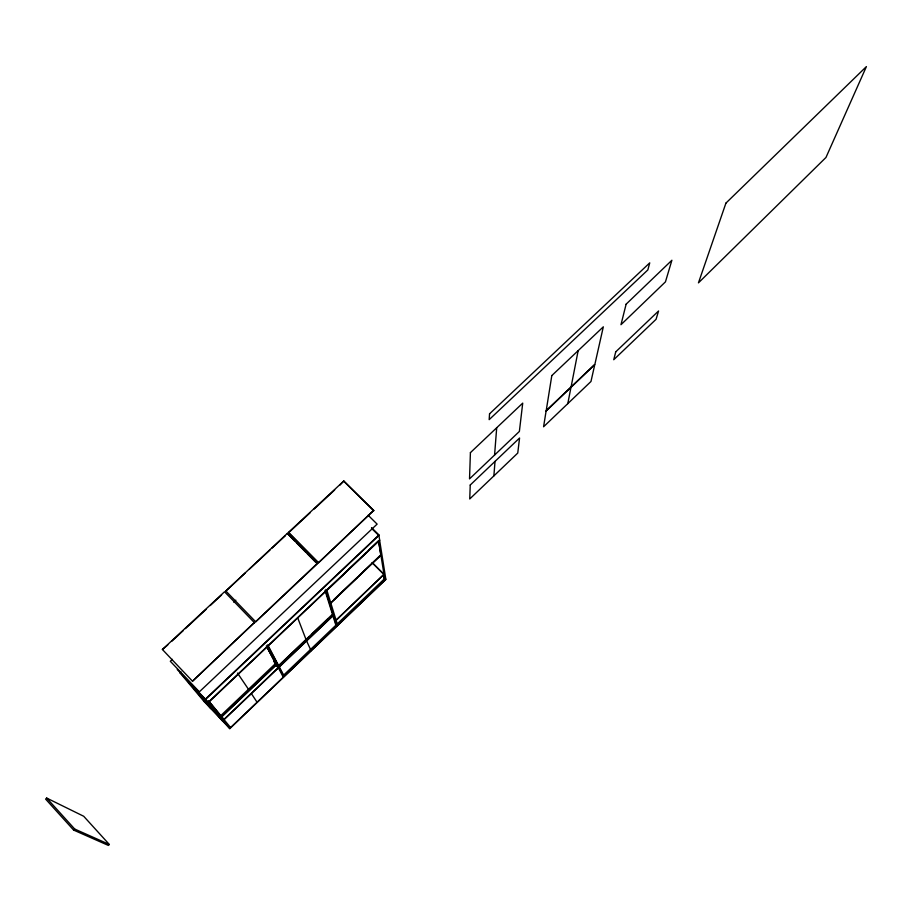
<?xml version="1.0" encoding="UTF-8"?>
<svg xmlns="http://www.w3.org/2000/svg" width="912" height="912" viewBox="0 0 912 912"><rect width="100%" height="100%" fill="white"/><g stroke="black" fill="none" stroke-linecap="round" stroke-linejoin="round"><path stroke-width="1.37" d="M494.578 455.042L496.698 427.751M493.871 475.904L495.022 461.404M567.8 403.628L570.969 387.372M571.094 386.916L578.151 350.653M330.817 603.117L380.84 554.941L378.537 540.759L368.414 550.483M365.37 553.402L326.872 590.338L325.937 589.414M229.653 728.449L385.799 579.188M204.881 700.473L203.946 701.362L229.813 728.631L385.867 579.462L379.586 540.029M109.337 844.478L108.357 845.413L73.633 830.08L45.6 799.083L46.683 798.068L83.687 816.251L109.337 844.478L74.716 829.054L46.683 798.068M332.458 614.278L333.325 615.155L279.209 666.74L278.331 665.84L332.458 614.278L325.379 591.671M282.743 674.253L278.456 666.079L309.157 636.827M312.2 633.92L327.454 619.385M278.263 667.652L223.919 719.431L221.958 717.368M223.121 720.56L333.416 615.429M336.049 620.103L383.998 574.332L373.008 563.354M336.129 620.365L384.02 574.321M332.538 614.551L335.878 625.233L283.358 675.416L284.213 676.305L268.231 645.787M383.405 575.119L384.066 579.188L336.779 624.367L337.634 625.233L326.861 590.269M333.769 599.663L357.299 577.307M359.351 575.358L380.84 554.941M330.794 602.866L380.885 555.271M221.616 716.627L220.727 715.692L275.629 663.434L266.327 645.844M220.636 717.55L277.476 663.434M221.776 716.832L276.644 664.586L273.714 661.462M229.813 728.631L208.107 702.411L379.643 539.972L378.868 535.059L371.777 528.059M73.633 830.08L74.716 829.054M379.609 540.303L208.289 702.65L180.04 672.862L204.128 701.567M378.868 535.059L205.394 699.139L208.107 702.411M371.845 528.413L378.925 535.412L205.588 699.379L177.247 669.533M317.228 563.456L255.668 621.79L317.342 563.81L287.337 533.395L225.788 591.067L245.317 572.918M318.402 562.852L373.692 510.424L343.813 480.977L288.409 532.448L318.402 562.852L373.692 510.424M192.5 681.207L254.437 622.531L192.5 681.207L162.393 649.481L224.534 591.763L254.596 622.839M180.245 673.113L181.226 672.087M172.402 659.342L170.316 661.28L199.34 691.832L377.123 524.115L368.129 515.234M233.746 602.137L235.832 600.199M249.432 569.099L269.998 550.004M272.05 548.089L285.41 535.675M167.797 644.966L162.393 649.481M171.946 641.125L183.323 630.545M185.398 628.63L206.089 609.398M210.227 605.557L221.616 594.977M288.534 532.825L310.069 512.818M314.173 509.01L334.681 489.961M339.8 485.207L343.813 480.977M343.904 481.388L373.76 510.811M371.458 528.059L378.925 535.412M372.062 562.67L383.063 573.614M384.066 579.188L384.921 580.032L378.651 541.226M288.409 532.448L318.299 562.499M294.439 540.782L287.337 533.395M296.434 542.777L305.395 551.794M307.378 553.801L315.347 561.803M324.957 590.338L325.892 591.272L336.733 626.099L335.878 625.233M311.06 650.632L306.614 640.988M225.595 590.737L255.668 621.79M267.33 644.898L268.265 645.856M278.456 666.079L279.334 666.98M275.447 664.859L278.388 667.88L283.29 677.183M238.454 674.082L237.519 673.113L249.204 690.35M208.392 700.69L230.588 727.548M187.576 680.819L210.832 708.635M197.095 690.407L222.3 720.719M209.27 701.761L220.727 715.692M251.381 693.622L257.07 702.24M267.216 646.745L278.388 667.88M266.988 647.098L275.629 663.434M267.991 646.152L278.331 665.84M305.999 639.472L297.734 617.937M470.41 452.648L469.532 478.88L519.373 431.456L522.724 403.127L470.41 452.648M470.239 485.024L469.748 498.955L517.754 453.07L519.566 438.011L470.239 485.024M489.55 413.831L489.174 419.645L647.839 269.941L649.743 262.861L489.55 413.831M546.094 411.073L543.586 426.77L590.976 381.49L594.749 364.709L546.094 411.073M551.806 375.584L546.208 410.628L594.898 364.23L603.322 326.827L551.806 375.584M626.122 304.186L620.981 324.695L665.452 281.854L671.893 260.251L626.122 304.186M615.737 351.85L613.742 359.727L656.07 319.291L658.567 310.981L615.737 351.85M725.929 203.114L698.455 282.857L825.976 157.457L866.4 66.587L725.929 203.114"/></g></svg>
